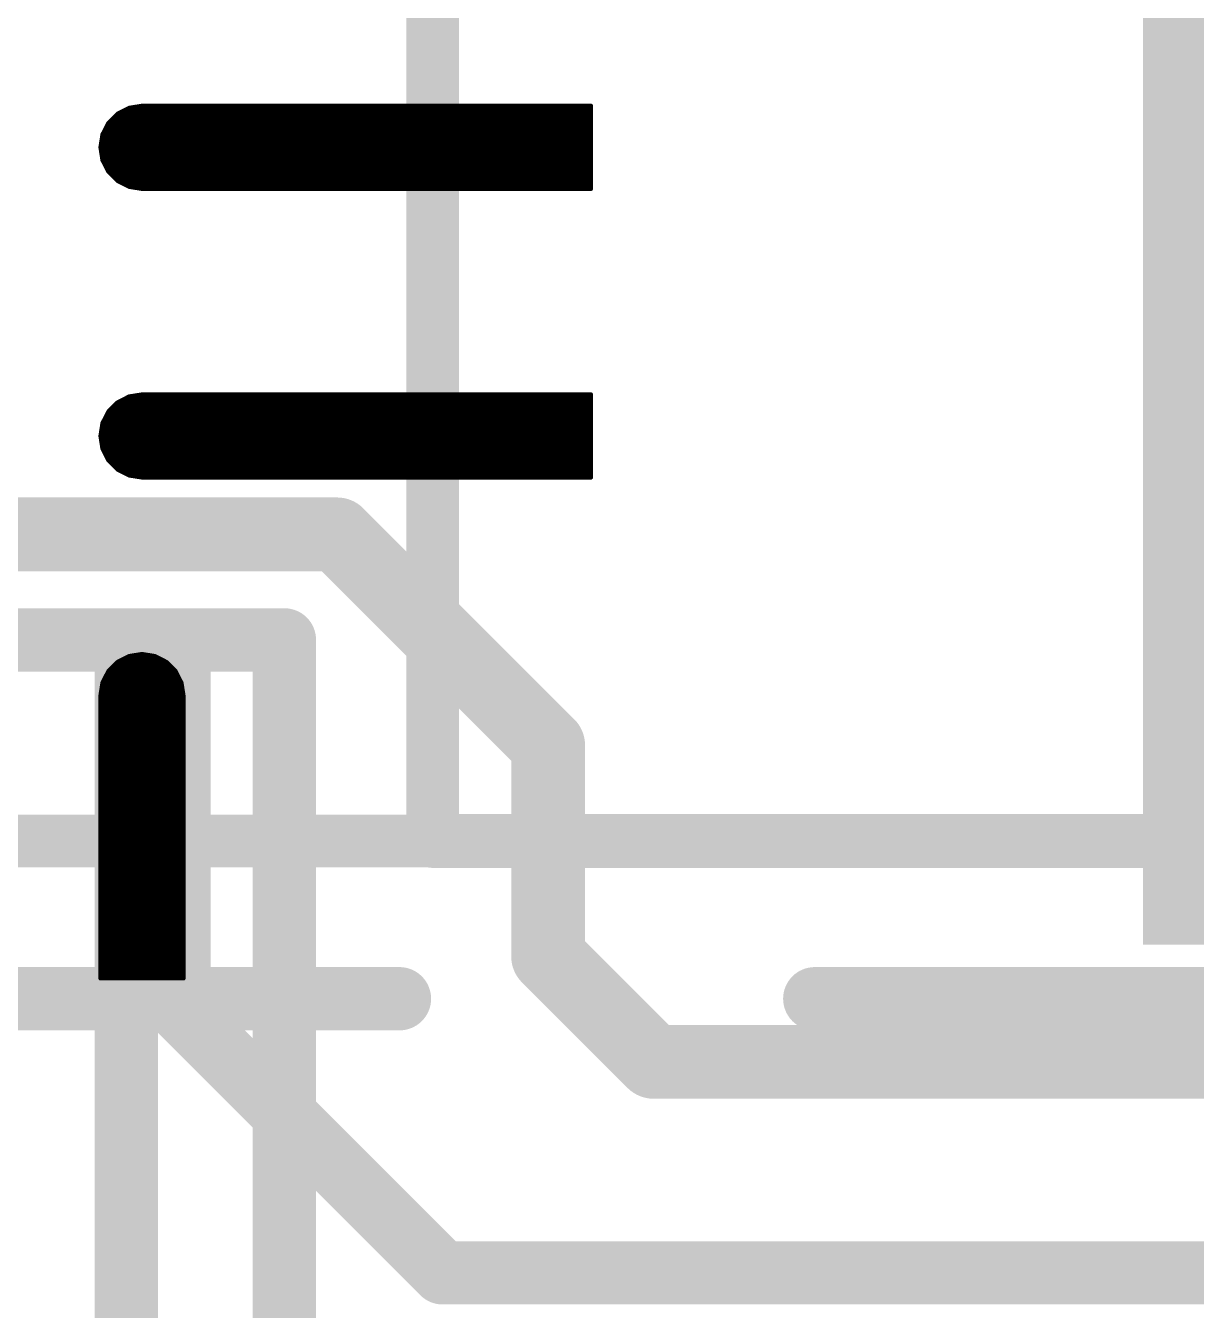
# Model space of a CAD drawing. Extents: x -5 to 103, y -6 to 58.
# Drawn here: x 18.3 to 21.119, y 21.5 to 24.593 of the extents above; entities that cross this region are included whole.
import ezdxf

# ---------------------------------------------------------------- set-up
doc = ezdxf.new("R2010")
doc.units = 0
for name, color, linetype in [('1', 12, 'CONTINUOUS'), ('16', 132, 'CONTINUOUS'), ('21', 40, 'CONTINUOUS'), ('51', 254, 'CONTINUOUS')]:
    doc.layers.add(name, color=color, linetype=linetype)

# ---------------------------------------------------------------- blocks, each defined once
blk = doc.blocks.new('RECT')
blk.add_solid([(-0.5, -0.5), (0.5, -0.5), (-0.5, 0.5), (0.5, 0.5)])

msp = doc.modelspace()

# ---------------------------------------------------------------- linework, layer by layer
at = {"layer": '1'}
for points, const_width in [([(18.58, 24.4), (18.5491, 24.3951)], 0.01), ([(19.661, 24.4), (18.58, 24.4)], 0.01), ([(19.661, 24.2), (19.661, 24.4)], 0.01), ([(18.5212, 24.3809), (18.4991, 24.3588)], 0.01), ([(18.5103, 24.37), (19.661, 24.37)], 0.01), ([(18.5203, 24.38), (19.661, 24.38)], 0.01), ([(18.5491, 24.3951), (18.5212, 24.3809)], 0.01), ([(18.5391, 24.39), (19.661, 24.39)], 0.01), ([(18.4991, 24.3588), (18.4849, 24.3309)], 0.01), ([(18.4895, 24.34), (19.661, 24.34)], 0.01), ([(18.4946, 24.35), (19.661, 24.35)], 0.01), ([(18.5003, 24.36), (19.661, 24.36)], 0.01), ([(18.4849, 24.3309), (18.48, 24.3)], 0.01), ([(18.4816, 24.31), (19.661, 24.31)], 0.01), ([(18.4832, 24.32), (19.661, 24.32)], 0.01), ([(18.4848, 24.33), (19.661, 24.33)], 0.01), ([(18.48, 24.3), (18.4849, 24.2691)], 0.01), ([(18.48, 24.3), (19.661, 24.3)], 0.01), ([(18.4816, 24.29), (19.661, 24.29)], 0.01), ([(18.4832, 24.28), (19.661, 24.28)], 0.01), ([(18.4848, 24.27), (19.661, 24.27)], 0.01), ([(18.4849, 24.2691), (18.4991, 24.2412)], 0.01), ([(18.4895, 24.26), (19.661, 24.26)], 0.01), ([(18.4946, 24.25), (19.661, 24.25)], 0.01), ([(18.4991, 24.2412), (18.5212, 24.2191)], 0.01), ([(18.5003, 24.24), (19.661, 24.24)], 0.01), ([(18.5103, 24.23), (19.661, 24.23)], 0.01), ([(18.5203, 24.22), (19.661, 24.22)], 0.01), ([(18.5212, 24.2191), (18.5491, 24.2049)], 0.01), ([(18.5391, 24.21), (19.661, 24.21)], 0.01), ([(18.5491, 24.2049), (18.58, 24.2)], 0.01), ([(18.58, 24.2), (19.661, 24.2)], 0.01), ([(18.58, 24.2), (19.661, 24.2)], 0.01), ([(18.5491, 23.7001), (18.5212, 23.6859)], 0.01), ([(18.5293, 23.69), (19.661, 23.69)], 0.01), ([(18.5489, 23.7), (19.661, 23.7)], 0.01), ([(18.58, 23.705), (18.5491, 23.7001)], 0.01), ([(19.661, 23.705), (18.58, 23.705)], 0.01), ([(19.661, 23.505), (19.661, 23.705)], 0.01), ([(18.4991, 23.6638), (18.4849, 23.6359)], 0.01), ([(18.4972, 23.66), (19.661, 23.66)], 0.01), ([(18.5212, 23.6859), (18.4991, 23.6638)], 0.01), ([(18.5053, 23.67), (19.661, 23.67)], 0.01), ([(18.5153, 23.68), (19.661, 23.68)], 0.01), ([(18.4849, 23.6359), (18.48, 23.605)], 0.01), ([(18.484, 23.63), (19.661, 23.63)], 0.01), ([(18.487, 23.64), (19.661, 23.64)], 0.01), ([(18.4921, 23.65), (19.661, 23.65)], 0.01), ([(18.48, 23.605), (18.4849, 23.5741)], 0.01), ([(18.4808, 23.61), (19.661, 23.61)], 0.01), ([(18.4808, 23.6), (19.661, 23.6)], 0.01), ([(18.4824, 23.62), (19.661, 23.62)], 0.01), ([(18.4824, 23.59), (19.661, 23.59)], 0.01), ([(18.484, 23.58), (19.661, 23.58)], 0.01), ([(18.4849, 23.5741), (18.4991, 23.5462)], 0.01), ([(18.487, 23.57), (19.661, 23.57)], 0.01), ([(18.4921, 23.56), (19.661, 23.56)], 0.01), ([(18.4972, 23.55), (19.661, 23.55)], 0.01), ([(18.4991, 23.5462), (18.5212, 23.5241)], 0.01), ([(18.5053, 23.54), (19.661, 23.54)], 0.01), ([(18.5153, 23.53), (19.661, 23.53)], 0.01), ([(18.5212, 23.5241), (18.5491, 23.5099)], 0.01), ([(18.5293, 23.52), (19.661, 23.52)], 0.01), ([(18.5489, 23.51), (19.661, 23.51)], 0.01), ([(18.5491, 23.5099), (18.58, 23.505)], 0.01), ([(18.58, 23.505), (19.661, 23.505)], 0.01), ([(19.05, 23.368), (17.272, 23.368)], 0.1778), ([(19.177, 23.241), (19.05, 23.368)], 0.1778), ([(19.558, 22.86), (19.177, 23.241)], 0.1778), ([(18.542, 23.114), (18.542, 18.415)], 0.1524), ([(18.669, 23.114), (18.542, 23.114)], 0.1524), ([(18.669, 22.225), (18.669, 23.114)], 0.1524), ([(18.5491, 23.0751), (18.5212, 23.0609)], 0.01), ([(18.5391, 23.07), (18.6209, 23.07)], 0.01), ([(18.58, 23.08), (18.5491, 23.0751)], 0.01), ([(18.6109, 23.0751), (18.58, 23.08)], 0.01), ([(18.6388, 23.0609), (18.6109, 23.0751)], 0.01), ([(18.4991, 23.0388), (18.4849, 23.0109)], 0.01), ([(18.5212, 23.0609), (18.4991, 23.0388)], 0.01), ([(18.5003, 23.04), (18.6597, 23.04)], 0.01), ([(18.5103, 23.05), (18.6497, 23.05)], 0.01), ([(18.5203, 23.06), (18.6397, 23.06)], 0.01), ([(18.6609, 23.0388), (18.6388, 23.0609)], 0.01), ([(18.6751, 23.0109), (18.6609, 23.0388)], 0.01), ([(18.4849, 23.0109), (18.48, 22.98)], 0.01), ([(18.4848, 23.01), (18.6753, 23.01)], 0.01), ([(18.4895, 23.02), (18.6705, 23.02)], 0.01), ([(18.4946, 23.03), (18.6654, 23.03)], 0.01), ([(18.68, 22.98), (18.6751, 23.0109)], 0.01), ([(18.48, 22.98), (18.48, 22.299)], 0.01), ([(18.48, 22.98), (18.68, 22.98)], 0.01), ([(18.4816, 22.99), (18.6784, 22.99)], 0.01), ([(18.4832, 23), (18.6768, 23)], 0.01), ([(18.68, 22.299), (18.68, 22.98)], 0.01), ([(18.48, 22.97), (18.68, 22.97)], 0.01), ([(18.48, 22.96), (18.68, 22.96)], 0.01), ([(18.48, 22.95), (18.68, 22.95)], 0.01), ([(18.48, 22.94), (18.68, 22.94)], 0.01), ([(18.48, 22.93), (18.68, 22.93)], 0.01), ([(18.48, 22.92), (18.68, 22.92)], 0.01), ([(19.558, 22.352), (19.558, 22.86)], 0.1778), ([(18.48, 22.91), (18.68, 22.91)], 0.01), ([(18.48, 22.9), (18.68, 22.9)], 0.01), ([(18.48, 22.89), (18.68, 22.89)], 0.01), ([(18.48, 22.88), (18.68, 22.88)], 0.01), ([(18.48, 22.87), (18.68, 22.87)], 0.01), ([(18.48, 22.86), (18.68, 22.86)], 0.01), ([(18.48, 22.85), (18.68, 22.85)], 0.01), ([(18.48, 22.84), (18.68, 22.84)], 0.01), ([(18.48, 22.83), (18.68, 22.83)], 0.01), ([(18.48, 22.82), (18.68, 22.82)], 0.01), ([(18.48, 22.81), (18.68, 22.81)], 0.01), ([(18.48, 22.8), (18.68, 22.8)], 0.01), ([(18.48, 22.79), (18.68, 22.79)], 0.01), ([(18.48, 22.78), (18.68, 22.78)], 0.01), ([(18.48, 22.77), (18.68, 22.77)], 0.01), ([(18.48, 22.76), (18.68, 22.76)], 0.01), ([(18.48, 22.75), (18.68, 22.75)], 0.01), ([(18.48, 22.74), (18.68, 22.74)], 0.01), ([(18.48, 22.73), (18.68, 22.73)], 0.01), ([(18.48, 22.72), (18.68, 22.72)], 0.01), ([(18.48, 22.71), (18.68, 22.71)], 0.01), ([(18.48, 22.7), (18.68, 22.7)], 0.01), ([(18.48, 22.69), (18.68, 22.69)], 0.01), ([(18.48, 22.68), (18.68, 22.68)], 0.01), ([(18.48, 22.67), (18.68, 22.67)], 0.01), ([(18.48, 22.66), (18.68, 22.66)], 0.01), ([(18.48, 22.65), (18.68, 22.65)], 0.01), ([(18.48, 22.64), (18.68, 22.64)], 0.01), ([(18.48, 22.63), (18.68, 22.63)], 0.01), ([(18.48, 22.62), (18.68, 22.62)], 0.01), ([(18.48, 22.61), (18.68, 22.61)], 0.01), ([(18.48, 22.6), (18.68, 22.6)], 0.01), ([(18.48, 22.59), (18.68, 22.59)], 0.01), ([(18.48, 22.58), (18.68, 22.58)], 0.01), ([(18.48, 22.57), (18.68, 22.57)], 0.01), ([(18.48, 22.56), (18.68, 22.56)], 0.01), ([(18.48, 22.55), (18.68, 22.55)], 0.01), ([(18.48, 22.54), (18.68, 22.54)], 0.01), ([(18.48, 22.53), (18.68, 22.53)], 0.01), ([(18.48, 22.52), (18.68, 22.52)], 0.01), ([(18.48, 22.51), (18.68, 22.51)], 0.01), ([(18.48, 22.5), (18.68, 22.5)], 0.01), ([(18.48, 22.49), (18.68, 22.49)], 0.01), ([(18.48, 22.48), (18.68, 22.48)], 0.01), ([(18.48, 22.47), (18.68, 22.47)], 0.01), ([(18.48, 22.46), (18.68, 22.46)], 0.01), ([(18.48, 22.45), (18.68, 22.45)], 0.01), ([(18.48, 22.44), (18.68, 22.44)], 0.01), ([(18.48, 22.43), (18.68, 22.43)], 0.01), ([(19.812, 22.098), (19.558, 22.352)], 0.1778), ([(18.48, 22.42), (18.68, 22.42)], 0.01), ([(18.48, 22.41), (18.68, 22.41)], 0.01), ([(18.48, 22.4), (18.68, 22.4)], 0.01), ([(18.48, 22.39), (18.68, 22.39)], 0.01), ([(18.48, 22.38), (18.68, 22.38)], 0.01), ([(18.48, 22.37), (18.68, 22.37)], 0.01), ([(18.48, 22.36), (18.68, 22.36)], 0.01), ([(18.48, 22.35), (18.68, 22.35)], 0.01), ([(18.48, 22.34), (18.68, 22.34)], 0.01), ([(18.48, 22.33), (18.68, 22.33)], 0.01), ([(18.48, 22.32), (18.68, 22.32)], 0.01), ([(18.48, 22.31), (18.68, 22.31)], 0.01), ([(18.48, 22.3), (18.68, 22.3)], 0.01), ([(18.48, 22.299), (18.68, 22.299)], 0.01), ([(19.304, 21.59), (18.669, 22.225)], 0.1524), ([(24.511, 22.098), (19.812, 22.098)], 0.1778), ([(25.781, 21.59), (19.304, 21.59)], 0.1524), ([(18.3385, 21.2955), (18.18, 21.454)], 0.1778)]:
    msp.add_lwpolyline(points, dxfattribs=dict(at, const_width=const_width))
for points, const_width in [([(18.58, 24.4025, 1), (18.58, 24.3975)], 0.005), ([(18.5804, 24.3975, 1), (18.5796, 24.4025)], 0.005), ([(19.6635, 24.4, 1), (19.6585, 24.4)], 0.005), ([(19.661, 24.3975, 1), (19.661, 24.4025)], 0.005), ([(18.5103, 24.3725, 1), (18.5103, 24.3675)], 0.005), ([(18.5203, 24.3825, 1), (18.5203, 24.3775)], 0.005), ([(18.5201, 24.3831, 1), (18.5224, 24.3787)], 0.005), ([(18.523, 24.3791, 1), (18.5195, 24.3827)], 0.005), ([(18.5391, 24.3925, 1), (18.5391, 24.3875)], 0.005), ([(18.5487, 24.3976, 1), (18.5495, 24.3926)], 0.005), ([(18.5502, 24.3929, 1), (18.548, 24.3973)], 0.005), ([(19.661, 24.3875, 1), (19.661, 24.3925)], 0.005), ([(19.661, 24.3775, 1), (19.661, 24.3825)], 0.005), ([(19.661, 24.3675, 1), (19.661, 24.3725)], 0.005), ([(18.4895, 24.3425, 1), (18.4895, 24.3375)], 0.005), ([(18.4946, 24.3525, 1), (18.4946, 24.3475)], 0.005), ([(18.4973, 24.3605, 1), (18.5009, 24.357)], 0.005), ([(18.5013, 24.3576, 1), (18.4969, 24.3599)], 0.005), ([(18.5003, 24.3625, 1), (18.5003, 24.3575)], 0.005), ([(19.661, 24.3575, 1), (19.661, 24.3625)], 0.005), ([(19.661, 24.3475, 1), (19.661, 24.3525)], 0.005), ([(19.661, 24.3375, 1), (19.661, 24.3425)], 0.005), ([(18.4816, 24.3125, 1), (18.4816, 24.3075)], 0.005), ([(18.4832, 24.3225, 1), (18.4832, 24.3175)], 0.005), ([(18.4848, 24.3325, 1), (18.4848, 24.3275)], 0.005), ([(18.4874, 24.3305, 1), (18.4824, 24.3313)], 0.005), ([(18.4827, 24.332, 1), (18.4871, 24.3298)], 0.005), ([(19.661, 24.3275, 1), (19.661, 24.3325)], 0.005), ([(19.661, 24.3175, 1), (19.661, 24.3225)], 0.005), ([(19.661, 24.3075, 1), (19.661, 24.3125)], 0.005), ([(18.4825, 24.3004, 1), (18.4775, 24.2996)], 0.005), ([(18.48, 24.3025, 1), (18.48, 24.2975)], 0.005), ([(18.4775, 24.3004, 1), (18.4825, 24.2996)], 0.005), ([(18.4816, 24.2925, 1), (18.4816, 24.2875)], 0.005), ([(18.4832, 24.2825, 1), (18.4832, 24.2775)], 0.005), ([(19.661, 24.2975, 1), (19.661, 24.3025)], 0.005), ([(19.661, 24.2875, 1), (19.661, 24.2925)], 0.005), ([(19.661, 24.2775, 1), (19.661, 24.2825)], 0.005), ([(18.4848, 24.2725, 1), (18.4848, 24.2675)], 0.005), ([(18.4871, 24.2702, 1), (18.4827, 24.268)], 0.005), ([(18.4824, 24.2687, 1), (18.4874, 24.2695)], 0.005), ([(18.4895, 24.2625, 1), (18.4895, 24.2575)], 0.005), ([(18.4946, 24.2525, 1), (18.4946, 24.2475)], 0.005), ([(19.661, 24.2675, 1), (19.661, 24.2725)], 0.005), ([(19.661, 24.2575, 1), (19.661, 24.2625)], 0.005), ([(19.661, 24.2475, 1), (19.661, 24.2525)], 0.005), ([(18.5009, 24.243, 1), (18.4973, 24.2395)], 0.005), ([(18.4969, 24.2401, 1), (18.5013, 24.2424)], 0.005), ([(18.5003, 24.2425, 1), (18.5003, 24.2375)], 0.005), ([(18.5103, 24.2325, 1), (18.5103, 24.2275)], 0.005), ([(18.5203, 24.2225, 1), (18.5203, 24.2175)], 0.005), ([(18.5224, 24.2213, 1), (18.5201, 24.2169)], 0.005), ([(18.5195, 24.2173, 1), (18.523, 24.2209)], 0.005), ([(19.661, 24.2375, 1), (19.661, 24.2425)], 0.005), ([(19.661, 24.2275, 1), (19.661, 24.2325)], 0.005), ([(19.661, 24.2175, 1), (19.661, 24.2225)], 0.005), ([(18.5391, 24.2125, 1), (18.5391, 24.2075)], 0.005), ([(18.5495, 24.2074, 1), (18.5487, 24.2024)], 0.005), ([(18.548, 24.2027, 1), (18.5502, 24.2071)], 0.005), ([(18.58, 24.2025, 1), (18.58, 24.1975)], 0.005), ([(18.58, 24.2025, 1), (18.58, 24.1975)], 0.005), ([(18.5796, 24.1975, 1), (18.5804, 24.2025)], 0.005), ([(19.6585, 24.2, 1), (19.6635, 24.2)], 0.005), ([(19.661, 24.2075, 1), (19.661, 24.2125)], 0.005), ([(19.661, 24.1975, 1), (19.661, 24.2025)], 0.005), ([(19.661, 24.1975, 1), (19.661, 24.2025)], 0.005), ([(18.5293, 23.6925, 1), (18.5293, 23.6875)], 0.005), ([(18.5489, 23.7025, 1), (18.5489, 23.6975)], 0.005), ([(18.5487, 23.7026, 1), (18.5495, 23.6976)], 0.005), ([(18.5502, 23.6979, 1), (18.548, 23.7023)], 0.005), ([(18.58, 23.7075, 1), (18.58, 23.7025)], 0.005), ([(18.5804, 23.7025, 1), (18.5796, 23.7075)], 0.005), ([(19.6635, 23.705, 1), (19.6585, 23.705)], 0.005), ([(19.661, 23.7025, 1), (19.661, 23.7075)], 0.005), ([(19.661, 23.6975, 1), (19.661, 23.7025)], 0.005), ([(19.661, 23.6875, 1), (19.661, 23.6925)], 0.005), ([(18.4972, 23.6625, 1), (18.4972, 23.6575)], 0.005), ([(18.4973, 23.6655, 1), (18.5009, 23.662)], 0.005), ([(18.5013, 23.6626, 1), (18.4969, 23.6649)], 0.005), ([(18.5053, 23.6725, 1), (18.5053, 23.6675)], 0.005), ([(18.5153, 23.6825, 1), (18.5153, 23.6775)], 0.005), ([(18.5201, 23.6881, 1), (18.5224, 23.6837)], 0.005), ([(18.523, 23.6841, 1), (18.5195, 23.6877)], 0.005), ([(19.661, 23.6775, 1), (19.661, 23.6825)], 0.005), ([(19.661, 23.6675, 1), (19.661, 23.6725)], 0.005), ([(19.661, 23.6575, 1), (19.661, 23.6625)], 0.005), ([(18.484, 23.6325, 1), (18.484, 23.6275)], 0.005), ([(18.4874, 23.6355, 1), (18.4824, 23.6363)], 0.005), ([(18.4827, 23.637, 1), (18.4871, 23.6348)], 0.005), ([(18.487, 23.6425, 1), (18.487, 23.6375)], 0.005), ([(18.4921, 23.6525, 1), (18.4921, 23.6475)], 0.005), ([(19.661, 23.6475, 1), (19.661, 23.6525)], 0.005), ([(19.661, 23.6375, 1), (19.661, 23.6425)], 0.005), ([(19.661, 23.6275, 1), (19.661, 23.6325)], 0.005), ([(18.4825, 23.6054, 1), (18.4775, 23.6046)], 0.005), ([(18.4775, 23.6054, 1), (18.4825, 23.6046)], 0.005), ([(18.4808, 23.6125, 1), (18.4808, 23.6075)], 0.005), ([(18.4808, 23.6025, 1), (18.4808, 23.5975)], 0.005), ([(18.4824, 23.6225, 1), (18.4824, 23.6175)], 0.005), ([(19.661, 23.6175, 1), (19.661, 23.6225)], 0.005), ([(19.661, 23.6075, 1), (19.661, 23.6125)], 0.005), ([(19.661, 23.5975, 1), (19.661, 23.6025)], 0.005), ([(18.4824, 23.5925, 1), (18.4824, 23.5875)], 0.005), ([(18.484, 23.5825, 1), (18.484, 23.5775)], 0.005), ([(18.4871, 23.5752, 1), (18.4827, 23.573)], 0.005), ([(18.4824, 23.5737, 1), (18.4874, 23.5745)], 0.005), ([(18.487, 23.5725, 1), (18.487, 23.5675)], 0.005), ([(19.661, 23.5875, 1), (19.661, 23.5925)], 0.005), ([(19.661, 23.5775, 1), (19.661, 23.5825)], 0.005), ([(19.661, 23.5675, 1), (19.661, 23.5725)], 0.005), ([(18.4921, 23.5625, 1), (18.4921, 23.5575)], 0.005), ([(18.4972, 23.5525, 1), (18.4972, 23.5475)], 0.005), ([(18.5009, 23.548, 1), (18.4973, 23.5445)], 0.005), ([(18.4969, 23.5451, 1), (18.5013, 23.5474)], 0.005), ([(18.5053, 23.5425, 1), (18.5053, 23.5375)], 0.005), ([(19.661, 23.5575, 1), (19.661, 23.5625)], 0.005), ([(19.661, 23.5475, 1), (19.661, 23.5525)], 0.005), ([(19.661, 23.5375, 1), (19.661, 23.5425)], 0.005), ([(18.5153, 23.5325, 1), (18.5153, 23.5275)], 0.005), ([(18.5224, 23.5263, 1), (18.5201, 23.5219)], 0.005), ([(18.5195, 23.5223, 1), (18.523, 23.5259)], 0.005), ([(18.5293, 23.5225, 1), (18.5293, 23.5175)], 0.005), ([(18.5489, 23.5125, 1), (18.5489, 23.5075)], 0.005), ([(18.5495, 23.5124, 1), (18.5487, 23.5074)], 0.005), ([(18.548, 23.5077, 1), (18.5502, 23.5121)], 0.005), ([(18.58, 23.5075, 1), (18.58, 23.5025)], 0.005), ([(18.5796, 23.5025, 1), (18.5804, 23.5075)], 0.005), ([(19.661, 23.5275, 1), (19.661, 23.5325)], 0.005), ([(19.661, 23.5175, 1), (19.661, 23.5225)], 0.005), ([(19.661, 23.5075, 1), (19.661, 23.5125)], 0.005), ([(19.661, 23.5025, 1), (19.661, 23.5075)], 0.005), ([(19.6585, 23.505, 1), (19.6635, 23.505)], 0.005), ([(19.0814, 23.3994, 1), (19.0186, 23.3366)], 0.0889), ([(19.05, 23.3236, 1), (19.05, 23.4125)], 0.0889), ([(19.2084, 23.2724, 1), (19.1456, 23.2096)], 0.0889), ([(19.1456, 23.2096, 1), (19.2084, 23.2724)], 0.0889), ([(18.5801, 23.114, 1), (18.5039, 23.114)], 0.0762), ([(18.542, 23.1521, 1), (18.542, 23.0759)], 0.0762), ([(18.7071, 23.114, 1), (18.6309, 23.114)], 0.0762), ([(18.669, 23.0759, 1), (18.669, 23.1521)], 0.0762), ([(18.5391, 23.0725, 1), (18.5391, 23.0675)], 0.005), ([(18.5487, 23.0776, 1), (18.5495, 23.0726)], 0.005), ([(18.5502, 23.0729, 1), (18.548, 23.0773)], 0.005), ([(18.5804, 23.0825, 1), (18.5796, 23.0775)], 0.005), ([(18.5804, 23.0775, 1), (18.5796, 23.0825)], 0.005), ([(18.612, 23.0773, 1), (18.6098, 23.0729)], 0.005), ([(18.6105, 23.0726, 1), (18.6113, 23.0776)], 0.005), ([(18.6209, 23.0675, 1), (18.6209, 23.0725)], 0.005), ([(18.5013, 23.0376, 1), (18.4969, 23.0399)], 0.005), ([(18.5003, 23.0425, 1), (18.5003, 23.0375)], 0.005), ([(18.5103, 23.0525, 1), (18.5103, 23.0475)], 0.005), ([(18.5203, 23.0625, 1), (18.5203, 23.0575)], 0.005), ([(18.5201, 23.0631, 1), (18.5224, 23.0587)], 0.005), ([(18.523, 23.0591, 1), (18.5195, 23.0627)], 0.005), ([(18.6405, 23.0627, 1), (18.637, 23.0591)], 0.005), ([(18.6376, 23.0587, 1), (18.6399, 23.0631)], 0.005), ([(18.6397, 23.0575, 1), (18.6397, 23.0625)], 0.005), ([(18.6497, 23.0475, 1), (18.6497, 23.0525)], 0.005), ([(18.6631, 23.0399, 1), (18.6587, 23.0376)], 0.005), ([(18.6597, 23.0375, 1), (18.6597, 23.0425)], 0.005), ([(18.4848, 23.0125, 1), (18.4848, 23.0075)], 0.005), ([(18.4874, 23.0105, 1), (18.4824, 23.0113)], 0.005), ([(18.4827, 23.012, 1), (18.4871, 23.0098)], 0.005), ([(18.4895, 23.0225, 1), (18.4895, 23.0175)], 0.005), ([(18.4946, 23.0325, 1), (18.4946, 23.0275)], 0.005), ([(18.4973, 23.0405, 1), (18.5009, 23.037)], 0.005), ([(18.6591, 23.037, 1), (18.6627, 23.0405)], 0.005), ([(18.6654, 23.0275, 1), (18.6654, 23.0325)], 0.005), ([(18.6705, 23.0175, 1), (18.6705, 23.0225)], 0.005), ([(18.6776, 23.0113, 1), (18.6726, 23.0105)], 0.005), ([(18.6729, 23.0098, 1), (18.6773, 23.012)], 0.005), ([(18.6753, 23.0075, 1), (18.6753, 23.0125)], 0.005), ([(18.4825, 22.98, 1), (18.4775, 22.98)], 0.005), ([(18.48, 22.9825, 1), (18.48, 22.9775)], 0.005), ([(18.4775, 22.9804, 1), (18.4825, 22.9796)], 0.005), ([(18.4816, 22.9925, 1), (18.4816, 22.9875)], 0.005), ([(18.4832, 23.0025, 1), (18.4832, 22.9975)], 0.005), ([(18.6768, 22.9975, 1), (18.6768, 23.0025)], 0.005), ([(18.6825, 22.98, 1), (18.6775, 22.98)], 0.005), ([(18.6775, 22.9796, 1), (18.6825, 22.9804)], 0.005), ([(18.6784, 22.9875, 1), (18.6784, 22.9925)], 0.005), ([(18.68, 22.9775, 1), (18.68, 22.9825)], 0.005), ([(18.48, 22.9725, 1), (18.48, 22.9675)], 0.005), ([(18.48, 22.9625, 1), (18.48, 22.9575)], 0.005), ([(18.48, 22.9525, 1), (18.48, 22.9475)], 0.005), ([(18.68, 22.9675, 1), (18.68, 22.9725)], 0.005), ([(18.68, 22.9575, 1), (18.68, 22.9625)], 0.005), ([(18.68, 22.9475, 1), (18.68, 22.9525)], 0.005), ([(18.48, 22.9425, 1), (18.48, 22.9375)], 0.005), ([(18.48, 22.9325, 1), (18.48, 22.9275)], 0.005), ([(18.48, 22.9225, 1), (18.48, 22.9175)], 0.005), ([(18.68, 22.9375, 1), (18.68, 22.9425)], 0.005), ([(18.68, 22.9275, 1), (18.68, 22.9325)], 0.005), ([(18.68, 22.9175, 1), (18.68, 22.9225)], 0.005), ([(19.6025, 22.86, 1), (19.5135, 22.86)], 0.0889), ([(19.5266, 22.8286, 1), (19.5894, 22.8914)], 0.0889), ([(18.48, 22.9125, 1), (18.48, 22.9075)], 0.005), ([(18.48, 22.9025, 1), (18.48, 22.8975)], 0.005), ([(18.48, 22.8925, 1), (18.48, 22.8875)], 0.005), ([(18.68, 22.9075, 1), (18.68, 22.9125)], 0.005), ([(18.68, 22.8975, 1), (18.68, 22.9025)], 0.005), ([(18.68, 22.8875, 1), (18.68, 22.8925)], 0.005), ([(18.48, 22.8825, 1), (18.48, 22.8775)], 0.005), ([(18.48, 22.8725, 1), (18.48, 22.8675)], 0.005), ([(18.48, 22.8625, 1), (18.48, 22.8575)], 0.005), ([(18.68, 22.8775, 1), (18.68, 22.8825)], 0.005), ([(18.68, 22.8675, 1), (18.68, 22.8725)], 0.005), ([(18.68, 22.8575, 1), (18.68, 22.8625)], 0.005), ([(18.48, 22.8525, 1), (18.48, 22.8475)], 0.005), ([(18.48, 22.8425, 1), (18.48, 22.8375)], 0.005), ([(18.48, 22.8325, 1), (18.48, 22.8275)], 0.005), ([(18.68, 22.8475, 1), (18.68, 22.8525)], 0.005), ([(18.68, 22.8375, 1), (18.68, 22.8425)], 0.005), ([(18.68, 22.8275, 1), (18.68, 22.8325)], 0.005), ([(18.48, 22.8225, 1), (18.48, 22.8175)], 0.005), ([(18.48, 22.8125, 1), (18.48, 22.8075)], 0.005), ([(18.48, 22.8025, 1), (18.48, 22.7975)], 0.005), ([(18.68, 22.8175, 1), (18.68, 22.8225)], 0.005), ([(18.68, 22.8075, 1), (18.68, 22.8125)], 0.005), ([(18.68, 22.7975, 1), (18.68, 22.8025)], 0.005), ([(18.48, 22.7925, 1), (18.48, 22.7875)], 0.005), ([(18.48, 22.7825, 1), (18.48, 22.7775)], 0.005), ([(18.48, 22.7725, 1), (18.48, 22.7675)], 0.005), ([(18.68, 22.7875, 1), (18.68, 22.7925)], 0.005), ([(18.68, 22.7775, 1), (18.68, 22.7825)], 0.005), ([(18.68, 22.7675, 1), (18.68, 22.7725)], 0.005), ([(18.48, 22.7625, 1), (18.48, 22.7575)], 0.005), ([(18.48, 22.7525, 1), (18.48, 22.7475)], 0.005), ([(18.48, 22.7425, 1), (18.48, 22.7375)], 0.005), ([(18.48, 22.7325, 1), (18.48, 22.7275)], 0.005), ([(18.68, 22.7575, 1), (18.68, 22.7625)], 0.005), ([(18.68, 22.7475, 1), (18.68, 22.7525)], 0.005), ([(18.68, 22.7375, 1), (18.68, 22.7425)], 0.005), ([(18.68, 22.7275, 1), (18.68, 22.7325)], 0.005), ([(18.48, 22.7225, 1), (18.48, 22.7175)], 0.005), ([(18.48, 22.7125, 1), (18.48, 22.7075)], 0.005), ([(18.48, 22.7025, 1), (18.48, 22.6975)], 0.005), ([(18.68, 22.7175, 1), (18.68, 22.7225)], 0.005), ([(18.68, 22.7075, 1), (18.68, 22.7125)], 0.005), ([(18.68, 22.6975, 1), (18.68, 22.7025)], 0.005), ([(18.48, 22.6925, 1), (18.48, 22.6875)], 0.005), ([(18.48, 22.6825, 1), (18.48, 22.6775)], 0.005), ([(18.48, 22.6725, 1), (18.48, 22.6675)], 0.005), ([(18.68, 22.6875, 1), (18.68, 22.6925)], 0.005), ([(18.68, 22.6775, 1), (18.68, 22.6825)], 0.005), ([(18.68, 22.6675, 1), (18.68, 22.6725)], 0.005), ([(18.48, 22.6625, 1), (18.48, 22.6575)], 0.005), ([(18.48, 22.6525, 1), (18.48, 22.6475)], 0.005), ([(18.48, 22.6425, 1), (18.48, 22.6375)], 0.005), ([(18.68, 22.6575, 1), (18.68, 22.6625)], 0.005), ([(18.68, 22.6475, 1), (18.68, 22.6525)], 0.005), ([(18.68, 22.6375, 1), (18.68, 22.6425)], 0.005), ([(18.48, 22.6325, 1), (18.48, 22.6275)], 0.005), ([(18.48, 22.6225, 1), (18.48, 22.6175)], 0.005), ([(18.48, 22.6125, 1), (18.48, 22.6075)], 0.005), ([(18.68, 22.6275, 1), (18.68, 22.6325)], 0.005), ([(18.68, 22.6175, 1), (18.68, 22.6225)], 0.005), ([(18.68, 22.6075, 1), (18.68, 22.6125)], 0.005), ([(18.48, 22.6025, 1), (18.48, 22.5975)], 0.005), ([(18.48, 22.5925, 1), (18.48, 22.5875)], 0.005), ([(18.48, 22.5825, 1), (18.48, 22.5775)], 0.005), ([(18.68, 22.5975, 1), (18.68, 22.6025)], 0.005), ([(18.68, 22.5875, 1), (18.68, 22.5925)], 0.005), ([(18.68, 22.5775, 1), (18.68, 22.5825)], 0.005), ([(18.48, 22.5725, 1), (18.48, 22.5675)], 0.005), ([(18.48, 22.5625, 1), (18.48, 22.5575)], 0.005), ([(18.48, 22.5525, 1), (18.48, 22.5475)], 0.005), ([(18.68, 22.5675, 1), (18.68, 22.5725)], 0.005), ([(18.68, 22.5575, 1), (18.68, 22.5625)], 0.005), ([(18.68, 22.5475, 1), (18.68, 22.5525)], 0.005), ([(18.48, 22.5425, 1), (18.48, 22.5375)], 0.005), ([(18.48, 22.5325, 1), (18.48, 22.5275)], 0.005), ([(18.48, 22.5225, 1), (18.48, 22.5175)], 0.005), ([(18.68, 22.5375, 1), (18.68, 22.5425)], 0.005), ([(18.68, 22.5275, 1), (18.68, 22.5325)], 0.005), ([(18.68, 22.5175, 1), (18.68, 22.5225)], 0.005), ([(18.48, 22.5125, 1), (18.48, 22.5075)], 0.005), ([(18.48, 22.5025, 1), (18.48, 22.4975)], 0.005), ([(18.48, 22.4925, 1), (18.48, 22.4875)], 0.005), ([(18.68, 22.5075, 1), (18.68, 22.5125)], 0.005), ([(18.68, 22.4975, 1), (18.68, 22.5025)], 0.005), ([(18.68, 22.4875, 1), (18.68, 22.4925)], 0.005), ([(18.48, 22.4825, 1), (18.48, 22.4775)], 0.005), ([(18.48, 22.4725, 1), (18.48, 22.4675)], 0.005), ([(18.48, 22.4625, 1), (18.48, 22.4575)], 0.005), ([(18.68, 22.4775, 1), (18.68, 22.4825)], 0.005), ([(18.68, 22.4675, 1), (18.68, 22.4725)], 0.005), ([(18.68, 22.4575, 1), (18.68, 22.4625)], 0.005), ([(18.48, 22.4525, 1), (18.48, 22.4475)], 0.005), ([(18.48, 22.4425, 1), (18.48, 22.4375)], 0.005), ([(18.48, 22.4325, 1), (18.48, 22.4275)], 0.005), ([(18.68, 22.4475, 1), (18.68, 22.4525)], 0.005), ([(18.68, 22.4375, 1), (18.68, 22.4425)], 0.005), ([(18.68, 22.4275, 1), (18.68, 22.4325)], 0.005), ([(19.5894, 22.3834, 1), (19.5266, 22.3206)], 0.0889), ([(18.48, 22.4225, 1), (18.48, 22.4175)], 0.005), ([(18.48, 22.4125, 1), (18.48, 22.4075)], 0.005), ([(18.48, 22.4025, 1), (18.48, 22.3975)], 0.005), ([(18.48, 22.3925, 1), (18.48, 22.3875)], 0.005), ([(18.68, 22.4175, 1), (18.68, 22.4225)], 0.005), ([(18.68, 22.4075, 1), (18.68, 22.4125)], 0.005), ([(18.68, 22.3975, 1), (18.68, 22.4025)], 0.005), ([(18.68, 22.3875, 1), (18.68, 22.3925)], 0.005), ([(19.5135, 22.352, 1), (19.6025, 22.352)], 0.0889), ([(18.48, 22.3825, 1), (18.48, 22.3775)], 0.005), ([(18.48, 22.3725, 1), (18.48, 22.3675)], 0.005), ([(18.48, 22.3625, 1), (18.48, 22.3575)], 0.005), ([(18.68, 22.3775, 1), (18.68, 22.3825)], 0.005), ([(18.68, 22.3675, 1), (18.68, 22.3725)], 0.005), ([(18.68, 22.3575, 1), (18.68, 22.3625)], 0.005), ([(18.48, 22.3525, 1), (18.48, 22.3475)], 0.005), ([(18.48, 22.3425, 1), (18.48, 22.3375)], 0.005), ([(18.48, 22.3325, 1), (18.48, 22.3275)], 0.005), ([(18.68, 22.3475, 1), (18.68, 22.3525)], 0.005), ([(18.68, 22.3375, 1), (18.68, 22.3425)], 0.005), ([(18.68, 22.3275, 1), (18.68, 22.3325)], 0.005), ([(18.48, 22.3225, 1), (18.48, 22.3175)], 0.005), ([(18.48, 22.3125, 1), (18.48, 22.3075)], 0.005), ([(18.48, 22.3025, 1), (18.48, 22.2975)], 0.005), ([(18.48, 22.3015, 1), (18.48, 22.2965)], 0.005), ([(18.4775, 22.299, 1), (18.4825, 22.299)], 0.005), ([(18.6775, 22.299, 1), (18.6825, 22.299)], 0.005), ([(18.68, 22.3175, 1), (18.68, 22.3225)], 0.005), ([(18.68, 22.3075, 1), (18.68, 22.3125)], 0.005), ([(18.68, 22.2975, 1), (18.68, 22.3025)], 0.005), ([(18.68, 22.2965, 1), (18.68, 22.3015)], 0.005), ([(18.6959, 22.2519, 1), (18.6421, 22.1981)], 0.0762), ([(18.6309, 22.225, 1), (18.7071, 22.225)], 0.0762), ([(19.812, 22.1425, 1), (19.812, 22.0536)], 0.0889), ([(19.7806, 22.0666, 1), (19.8434, 22.1294)], 0.0889), ([(19.304, 21.6281, 1), (19.304, 21.5519)], 0.0762), ([(19.2771, 21.5631, 1), (19.3309, 21.6169)], 0.0762)]:
    msp.add_lwpolyline(points, format="xyb", dxfattribs=dict(at, const_width=const_width))
at = {"layer": '16', "const_width": 0.1524}
for points in [[(17.145, 23.114), (18.923, 23.114)], [(18.923, 23.114), (18.923, 20.828)]]:
    msp.add_lwpolyline(points, dxfattribs=at)
at = {"layer": '16', "const_width": 0.0762}
for points in [[(18.9611, 23.114, 1), (18.8849, 23.114)], [(18.923, 23.0759, 1), (18.923, 23.1521)]]:
    msp.add_lwpolyline(points, format="xyb", dxfattribs=at)
at = {"layer": '21', "const_width": 0.127}
for points in [[(19.28, 22.63), (19.28, 25.63)], [(16.28, 22.63), (19.28, 22.63)]]:
    msp.add_lwpolyline(points, dxfattribs=at)
at = {"layer": '21', "const_width": 0.0635}
for points in [[(19.28, 22.5983, 1), (19.28, 22.6618)], [(19.2483, 22.63, 1), (19.3117, 22.63)]]:
    msp.add_lwpolyline(points, format="xyb", dxfattribs=at)
at = {"layer": '51'}
for points, const_width in [([(19.28, 22.63), (29.23, 22.63)], 0.13), ([(18.18, 22.25), (19.2, 22.25)], 0.1524), ([(20.2, 22.25), (21.22, 22.25)], 0.1524)]:
    msp.add_lwpolyline(points, dxfattribs=dict(at, const_width=const_width))
for points, const_width in [([(19.28, 22.6625, 1), (19.28, 22.5975)], 0.065), ([(19.2, 22.2119, 1), (19.2, 22.2881)], 0.0762), ([(20.2, 22.2881, 1), (20.2, 22.2119)], 0.0762)]:
    msp.add_lwpolyline(points, format="xyb", dxfattribs=dict(at, const_width=const_width))

# ---------------------------------------------------------------- block references
at = {"layer": '1'}
for p, xscale, yscale, rotation in [((21.915, 24.13), 3.5, 1.85, 270), ((19.18, 24.305), 0.1, 0.1, 180), ((19.18, 23.605), 0.1, 0.1, 180)]:
    msp.add_blockref('RECT', p, dxfattribs=dict(at, xscale=xscale, yscale=yscale, rotation=rotation))
at = {"layer": '1', "xscale": 0.1, "yscale": 0.1}
msp.add_blockref('RECT', (18.58, 22.73), dxfattribs=at)

doc.saveas('drawing.dxf')
